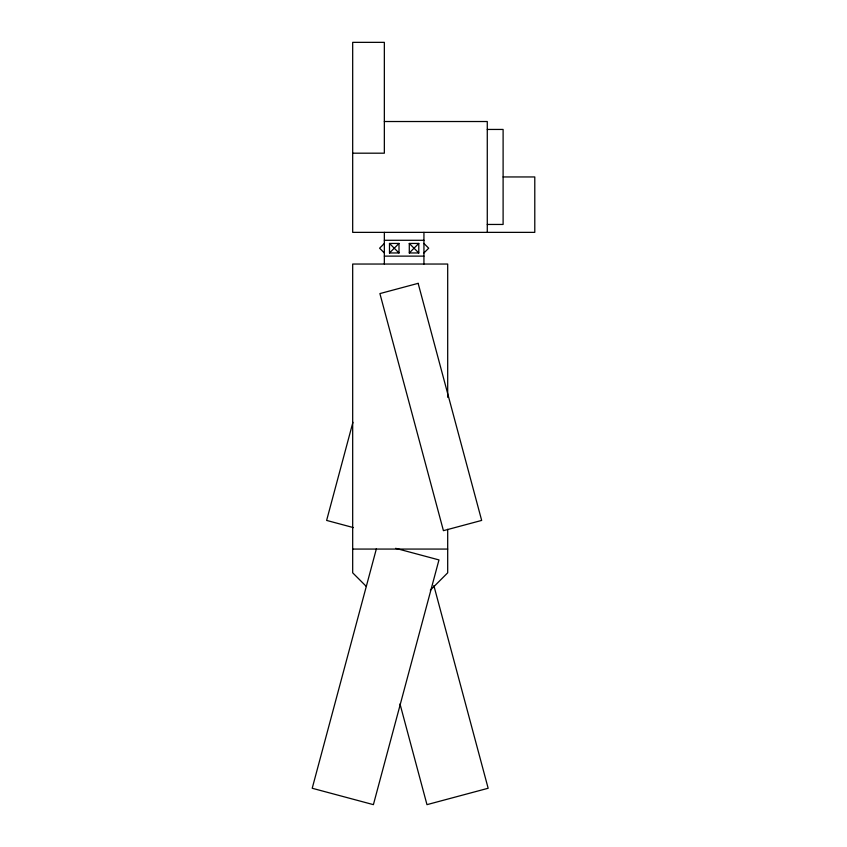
<?xml version="1.0" encoding="UTF-8"?>
<svg xmlns="http://www.w3.org/2000/svg" width="847" height="847" viewBox="0 0 847 847"><rect width="100%" height="100%" fill="white"/><g stroke="black" fill="none" stroke-linecap="round" stroke-linejoin="round"><path stroke-width="1.27" d="M352.924 422.272L326.624 520.418L353.39 527.596M376.428 548.634L312.215 788.261L373.4 804.65L438.968 559.92L395.634 548.316M384.347 243.449L379.604 248.203L384.347 252.957M389.493 252.957L399.001 243.449L399.001 252.957L389.493 252.957L389.493 243.449L399.001 243.449M409.292 252.957L418.789 243.449L418.789 252.957L409.292 252.957L409.292 243.449L418.789 243.449M423.934 252.957L428.688 248.203L423.934 243.449M430.329 590.179L447.692 572.816L447.692 529.269M384.347 121.523L487.279 121.523L487.279 232.364M487.279 129.443L503.107 129.443L503.107 224.455L487.279 224.455M352.68 153.191L384.347 153.191L384.347 42.35L352.68 42.35L352.68 232.364L534.785 232.364L534.785 176.949L503.107 176.949M384.347 240.283L423.934 240.283M384.347 256.122L423.934 256.122M352.68 549.068L447.692 549.068M409.292 243.449L418.789 252.957M389.493 243.449L399.001 252.957M366.391 586.516L352.68 572.816L352.68 264.042L447.692 264.042L447.692 397.317M433.855 585.595L488.158 788.261L426.973 804.65L399.996 703.952M423.934 232.364L423.934 264.042M384.347 232.364L384.347 264.042M418.143 283.343L379.901 293.591L443.426 530.667L481.668 520.418L418.143 283.343"/></g></svg>
